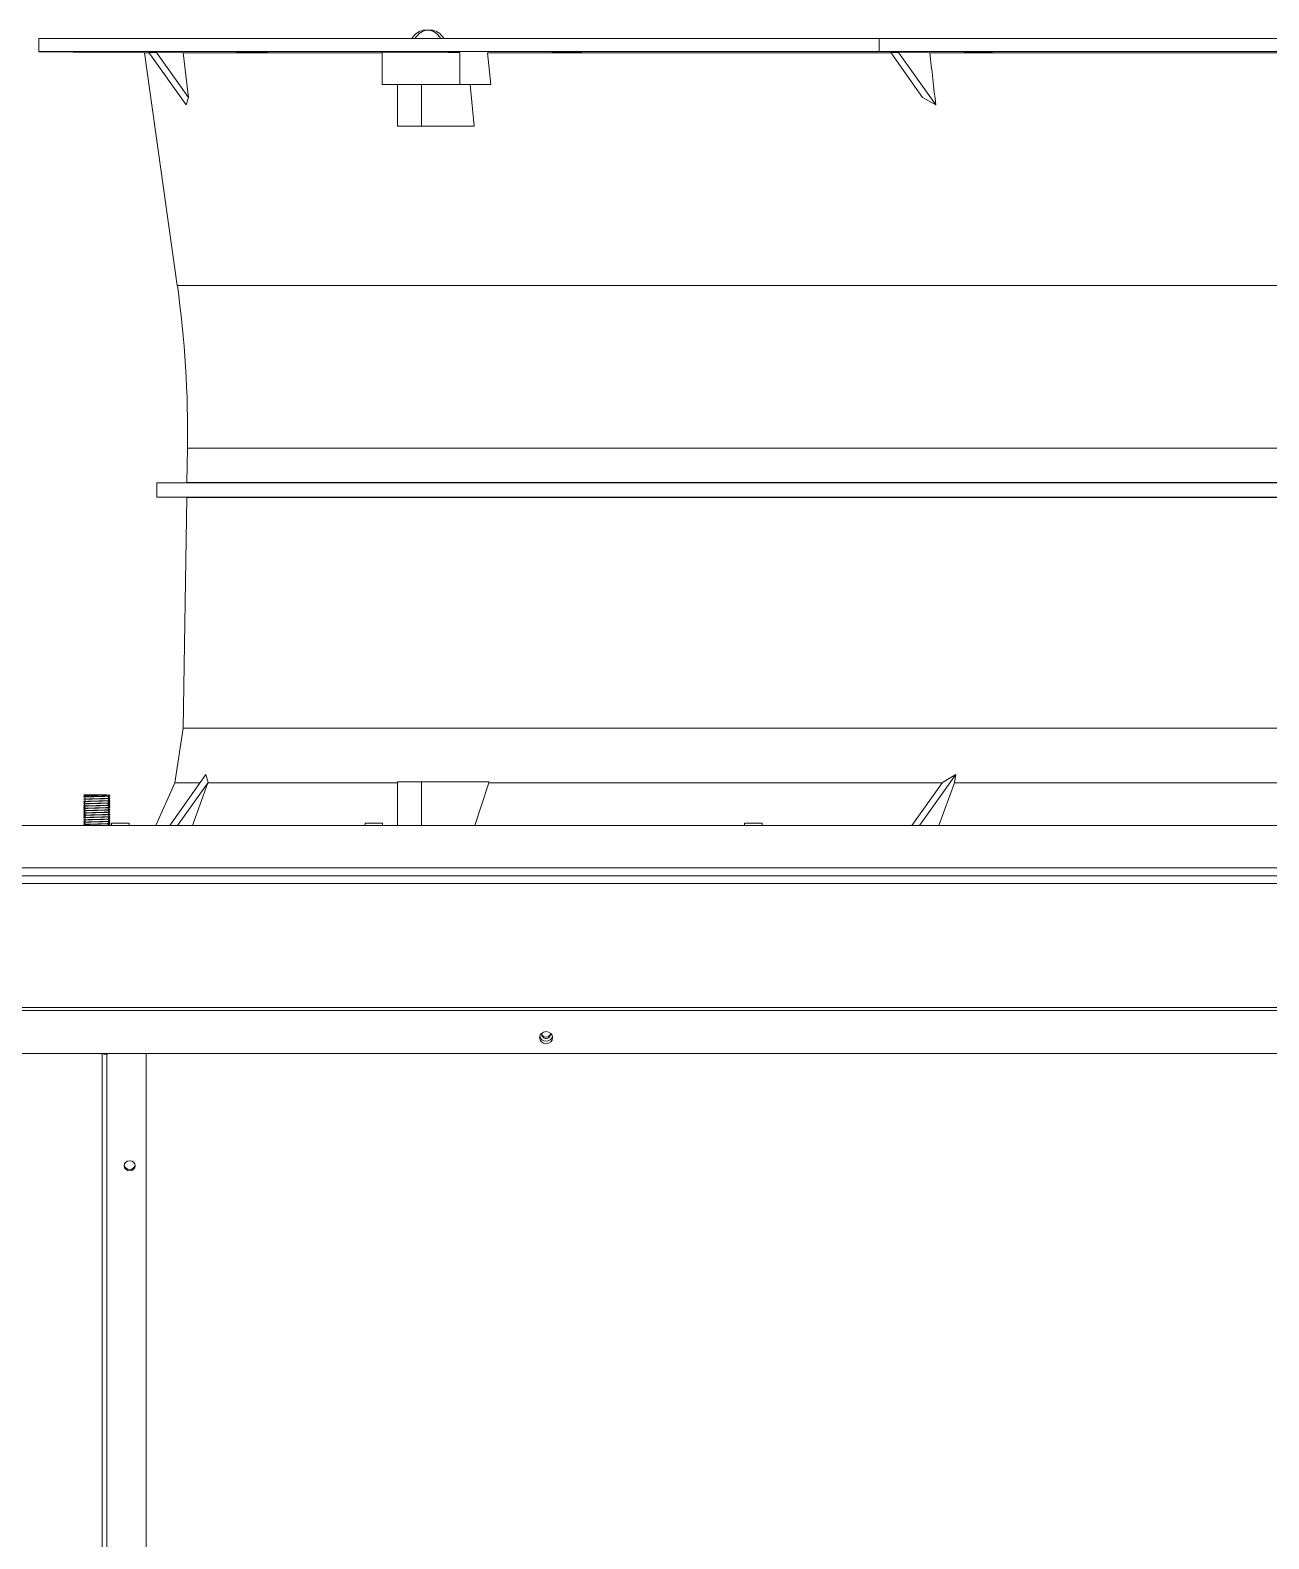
# Model space of a CAD drawing. Header units: millimetres. Extents: x 113490 to 142599, y -20467 to 115.
# Drawn here: x 138215 to 138782, y -6457 to -5766 of the extents above; entities that cross this region are included whole.
import ezdxf

# ---------------------------------------------------------------- set-up
doc = ezdxf.new("R2010")
doc.units = ezdxf.units.MM
doc.layers.add('DV2_0', color=7, linetype='Continuous')

msp = doc.modelspace()

# ---------------------------------------------------------------- linework, layer by layer
at = {"layer": 'DV2_0', "color": 7, "linetype": 'Continuous', "lineweight": 15}
for p, q in [((138396.98, -5766.33), (138395.57, -5766.33)), ((138398.4, -5766.33), (138396.98, -5766.33)), ((138603.36, -5770.18), (138219.04, -5770.18)), ((138219.04, -5770.18), (138219.04, -5776.08)), ((138603.36, -5776.08), (138219.04, -5776.08)), ((138219.04, -5776.26), (138267.39, -5776.68)), ((138236.49, -5776.33), (138238.15, -5776.35)), ((138240.65, -5776.35), (138238.98, -5776.33)), ((138250.95, -5770.18), (138250.95, -5770.12)), ((138269.45, -5776.68), (138267.39, -5776.68)), ((138267.39, -5776.68), (138282.35, -5883.15)), ((138272.89, -5776.55), (138269.34, -5776.53)), ((138286.32, -5800.53), (138269.34, -5776.53)), ((138272.89, -5776.55), (138285.09, -5776.68)), ((138287.42, -5797.09), (138272.89, -5776.55)), ((138287.42, -5797.09), (138285.09, -5776.68)), ((138285.09, -5776.68), (138375.98, -5776.68)), ((138312.25, -5776.33), (138313.66, -5776.35)), ((138320.77, -5776.35), (138319.36, -5776.33)), ((138375.98, -5776.35), (138375.98, -5791.18)), ((138424.3, -5776.68), (138425.76, -5791.18)), ((138424.3, -5776.68), (138608.86, -5776.68)), ((138454.74, -5776.33), (138455.68, -5776.35)), ((138466.32, -5776.35), (138465.38, -5776.33)), ((138603.36, -5770.18), (138897.71, -5770.18)), ((138603.36, -5770.18), (138603.36, -5776.08)), ((138897.71, -5776.08), (138603.36, -5776.08)), ((138612.29, -5776.53), (138608.77, -5776.55)), ((138608.77, -5776.55), (138623.29, -5797.09)), ((138626.52, -5776.68), (138612.29, -5776.53)), ((138612.29, -5776.53), (138629.27, -5800.53)), ((138626.52, -5776.68), (138874.55, -5776.68)), ((138642.26, -5776.33), (138642.59, -5776.35)), ((138655.14, -5776.35), (138654.81, -5776.33)), ((138286.32, -5800.53), (138287.42, -5797.09)), ((138375.98, -5791.18), (138411.57, -5791.18)), ((138382.99, -5810.18), (138382.99, -5791.18)), ((138394.01, -5810.18), (138394.01, -5791.18)), ((138411.57, -5791.18), (138425.76, -5791.18)), ((138416.28, -5791.18), (138418.2, -5810.18)), ((138623.29, -5797.09), (138629.27, -5800.53)), ((138382.99, -5810.18), (138394.01, -5810.18)), ((138394.01, -5810.18), (138418.2, -5810.18)), ((138286.98, -5957.48), (138286.74, -5973.22)), ((138286.74, -5973.22), (138273.04, -5973.34)), ((138273.04, -5973.34), (139228.04, -5973.34)), ((138273.04, -5973.34), (138273.04, -5980.02)), ((139214.33, -5973.22), (138286.74, -5973.22)), ((139228.04, -5980.02), (138273.04, -5980.02)), ((138273.04, -5980.02), (138286.64, -5980.14)), ((138286.64, -5980.14), (138285.04, -6085.69)), ((139214.44, -5980.14), (138286.64, -5980.14)), ((138285.04, -6085.69), (138281.23, -6110.72)), ((138285.04, -6085.69), (139216.04, -6085.69)), ((138278.92, -6130.18), (138295.44, -6106.81)), ((138295.44, -6106.81), (138296.42, -6110.43)), ((138638.39, -6106.81), (138621.86, -6130.18)), ((138632.29, -6110.43), (138638.39, -6106.81)), ((138637.9, -6110.72), (138638.39, -6106.81)), ((138281.23, -6110.72), (138272.48, -6130.18)), ((138292.68, -6110.72), (138281.23, -6110.72)), ((138282.45, -6130.18), (138296.42, -6110.43)), ((138296.38, -6110.72), (138289.23, -6130.18)), ((138296.42, -6110.43), (138296.38, -6110.72)), ((138296.38, -6110.72), (138382.99, -6110.72)), ((138382.99, -6110.18), (138394.01, -6110.18)), ((138382.99, -6110.18), (138382.99, -6130.18)), ((138394.01, -6110.18), (138394.01, -6130.18)), ((138394.01, -6110.18), (138424.84, -6110.18)), ((138418.48, -6130.18), (138424.78, -6110.72)), ((138424.78, -6110.72), (138424.84, -6110.18)), ((138632.26, -6110.72), (138424.78, -6110.72)), ((138632.29, -6110.43), (138618.33, -6130.18)), ((138630.7, -6130.18), (138637.9, -6110.72)), ((138863.18, -6110.72), (138637.9, -6110.72)), ((138239.54, -6116.17), (138239.94, -6116.4)), ((138239.94, -6116.4), (138239.54, -6116.63)), ((138239.54, -6117.16), (138239.54, -6117.21)), ((138239.54, -6117.68), (138239.54, -6117.73)), ((138239.54, -6118.21), (138239.54, -6118.26)), ((138239.54, -6118.73), (138239.54, -6118.78)), ((138240.41, -6118.75), (138239.54, -6119.25)), ((138239.54, -6119.26), (138239.54, -6119.31)), ((138239.54, -6119.78), (138239.54, -6119.83)), ((138239.54, -6120.31), (138239.54, -6120.36)), ((138239.54, -6120.83), (138239.54, -6120.88)), ((138239.54, -6121.36), (138239.54, -6121.41)), ((138250.46, -6116.18), (138239.57, -6116.18)), ((138239.94, -6116.4), (138240.4, -6116.66)), ((138251.53, -6116.63), (138250.67, -6116.13)), ((138251.53, -6117.68), (138250.67, -6117.18)), ((138250.67, -6119.29), (138251.53, -6118.79)), ((138250.67, -6120.34), (138251.53, -6119.84)), ((138251.53, -6120.83), (138250.67, -6120.33)), ((138251.53, -6121.88), (138250.67, -6121.38)), ((138251.13, -6116.4), (138251.53, -6116.17)), ((138251.54, -6117.21), (138251.54, -6117.16)), ((138251.54, -6117.73), (138251.54, -6117.68)), ((138251.54, -6118.26), (138251.54, -6118.21)), ((138251.54, -6118.78), (138251.54, -6118.73)), ((138251.54, -6119.31), (138251.54, -6119.26)), ((138251.54, -6119.83), (138251.54, -6119.78)), ((138251.54, -6120.36), (138251.54, -6120.31)), ((138251.54, -6120.88), (138251.54, -6120.83)), ((138251.54, -6121.41), (138251.54, -6121.36)), ((138239.54, -6121.88), (138239.54, -6121.93)), ((138239.54, -6122.41), (138239.54, -6122.46)), ((138239.54, -6122.93), (138239.54, -6122.98)), ((138240.41, -6122.95), (138239.54, -6123.45)), ((138239.54, -6123.46), (138239.54, -6123.51)), ((138239.54, -6123.98), (138239.54, -6124.03)), ((138240.41, -6124), (138239.54, -6124.5)), ((138239.54, -6124.51), (138239.54, -6124.56)), ((138239.54, -6125.03), (138239.54, -6125.08)), ((138239.54, -6125.56), (138239.54, -6125.61)), ((138239.54, -6126.08), (138239.54, -6126.13)), ((138239.54, -6126.61), (138239.54, -6126.66)), ((138239.54, -6127.13), (138239.54, -6127.18)), ((138240.41, -6127.15), (138239.54, -6127.65)), ((138239.54, -6127.66), (138239.54, -6127.71)), ((138239.54, -6128.18), (138239.54, -6128.23)), ((138240.41, -6128.2), (138239.54, -6128.7)), ((138239.54, -6128.71), (138239.54, -6128.76)), ((138250.67, -6125.59), (138251.53, -6125.09)), ((138251.54, -6126.08), (138250.67, -6125.58)), ((138250.67, -6126.64), (138251.53, -6126.14)), ((138251.54, -6121.93), (138251.54, -6121.88)), ((138251.54, -6122.46), (138251.54, -6122.41)), ((138251.54, -6122.98), (138251.54, -6122.93)), ((138251.54, -6123.51), (138251.54, -6123.46)), ((138251.54, -6124.03), (138251.54, -6123.98)), ((138251.54, -6124.56), (138251.54, -6124.51)), ((138251.54, -6125.08), (138251.54, -6125.03)), ((138251.54, -6125.61), (138251.54, -6125.56)), ((138251.54, -6126.13), (138251.54, -6126.08)), ((138251.54, -6126.66), (138251.54, -6126.61)), ((138251.54, -6127.18), (138251.54, -6127.13)), ((138251.54, -6127.71), (138251.54, -6127.66)), ((138251.54, -6128.23), (138251.54, -6128.18)), ((138251.54, -6128.76), (138251.54, -6128.71)), ((139238.39, -6130.18), (137247.81, -6130.18)), ((138239.54, -6129.23), (138239.54, -6129.28)), ((138239.54, -6129.76), (138239.54, -6129.81)), ((138251.36, -6130.18), (138250.67, -6129.78)), ((138251.54, -6129.28), (138251.54, -6129.23)), ((138251.54, -6129.81), (138251.54, -6129.76)), ((138252.26, -6129.18), (138260.26, -6129.18)), ((138252.26, -6129.18), (138252.26, -6130.18)), ((138260.26, -6130.18), (138260.26, -6129.18)), ((138368.24, -6129.18), (138376.24, -6129.18)), ((138368.24, -6129.18), (138368.24, -6130.18)), ((138376.24, -6130.18), (138376.24, -6129.18)), ((138541.8, -6129.18), (138549.8, -6129.18)), ((138541.8, -6129.18), (138541.8, -6130.18)), ((138549.8, -6130.18), (138549.8, -6129.18)), ((139223.82, -6153.18), (137206.24, -6153.18)), ((139214.03, -6234.47), (137216.03, -6234.47)), ((138248.04, -6234.47), (138248.04, -7261.31)), ((138268.04, -6234.47), (138268.04, -7263.3))]:
    msp.add_line(p, q, dxfattribs=at)
at = {"layer": 'DV2_0', "color": 7, "linetype": 'Continuous', "lineweight": 20}
for p, q in [((138411.57, -5791.18), (138411.57, -5776.53)), ((138282.35, -5883.15), (138934.03, -5883.15)), ((138286.98, -5957.48), (139214.09, -5957.48)), ((137237.81, -6149.58), (139248.39, -6149.58)), ((139220.22, -6156.78), (137209.84, -6156.78)), ((139214.03, -6213.46), (137216.03, -6213.46)), ((139214.03, -6214.85), (137216.03, -6214.85)), ((138250.14, -6234.76), (138250.14, -7262.13))]:
    msp.add_line(p, q, dxfattribs=at)
at = {"layer": 'DV2_0', "color": 7, "linetype": 'Continuous', "lineweight": 15}
for centre, radius, start, end in [((138239.63, -6102.48), 326.14, 88.91525, 90.25903), ((138239.63, -6102.48), 326.14, 88.91525, 90.25903), ((138315.02, -5639.51), 136.89, 267.65023, 271.81816), ((138318.01, -5911.43), 135.15, 87.62052, 91.8421), ((138459.16, -5912.67), 136.48, 87.38789, 92.31018), ((138461.9, -5641.34), 135.15, 267.36269, 272.33328), ((138648.19, -6106.02), 329.75, 88.84966, 91.05247), ((138649.21, -5450.28), 326.14, 268.83721, 271.06444), ((137805.39, -5950.18), 481.65, 359.13132, 8)]:
    msp.add_arc(centre, radius, start, end, dxfattribs=at)
for centre, major_axis, ratio, start_param, end_param in [((138395.57, -5777.33), (0, -11), 0.707107, 3.141593, 4.004805), ((138396.98, -5777.33), (0, -11), 0.707107, 2.278381, 4.004805), ((138398.4, -5777.33), (0, -11), 0.707107, 2.278381, 3.141593), ((196770.81, 7588.41), (-6568.51, -73334.64), 0.795888, -1.316827, -1.316497), ((138451.04, -6225.74), (2, 0), 0.922201, 2.791629, 6.283185), ((138451.04, -6225.74), (2, 0), 0.922201, 0, 0.343187), ((138451.04, -6226.07), (3, 0), 0.922201, 3.352827, 6.071951), ((138451.04, -6225.2), (2, 0), 0.922201, 3.288892, 6.135886), ((138249.4, -6233.45), (1.6, 0), 0.922201, 5.193093, 5.51972), ((138260.54, -6285.24), (2.5, 0), 0.922201, 3.267727, 6.157051)]:
    msp.add_ellipse(centre, major_axis=major_axis, ratio=ratio, start_param=start_param, end_param=end_param, dxfattribs=at)
for centre, major_axis in [((138451.04, -6227.23), (3, 0)), ((138260.54, -6285.82), (2.5, 0))]:
    msp.add_ellipse(centre, major_axis=major_axis, ratio=0.922201, dxfattribs=at)
for points, knots in [([(138231.33, -5776.28), (138231.33, -5776.28), (138231.42, -5776.28), (138231.78, -5776.28), (138232.38, -5776.28), (138233.18, -5776.29), (138234.16, -5776.29), (138235.27, -5776.3), (138236.48, -5776.31), (138237.53, -5776.32), (138238.26, -5776.33), (138238.61, -5776.33), (138238.82, -5776.33), (138238.92, -5776.33), (138238.98, -5776.33)], [0.4374608, 0.4374608, 0.4374608, 0.4374608, 0.5, 0.5625393, 0.6250801, 0.6876236, 0.7501669, 0.8127097, 0.8752538, 0.9377403, 0.9689094, 0.9844651, 0.9906818, 1, 1, 1, 1]), ([(138236.49, -5776.33), (138236.43, -5776.33), (138236.33, -5776.33), (138236.13, -5776.33), (138235.78, -5776.33), (138235.09, -5776.32), (138234.16, -5776.31), (138233.18, -5776.3), (138232.38, -5776.29), (138231.78, -5776.29), (138231.54, -5776.28), (138231.46, -5776.28)], [0, 0, 0, 0, 0.0077647, 0.0155349, 0.0310907, 0.0622597, 0.1247462, 0.1872904, 0.2498332, 0.3123764, 0.37492, 0.37492, 0.37492, 0.37492]), ([(138375.98, -5776.4), (138375.98, -5776.4), (138375.99, -5776.4), (138376.07, -5776.39), (138376.38, -5776.38), (138376.88, -5776.37), (138377.58, -5776.36), (138378.46, -5776.36), (138379.52, -5776.35), (138380.74, -5776.35), (138382.11, -5776.35), (138383.63, -5776.35), (138385.27, -5776.35), (138387.02, -5776.36), (138388.87, -5776.36), (138390.79, -5776.37), (138392.77, -5776.38), (138394.79, -5776.39), (138396.84, -5776.4), (138398.88, -5776.41), (138400.9, -5776.43), (138402.89, -5776.44), (138404.83, -5776.46), (138406.38, -5776.47), (138407.57, -5776.48), (138408.43, -5776.49), (138409.27, -5776.5), (138409.98, -5776.51), (138410.59, -5776.51), (138411.09, -5776.52), (138411.41, -5776.52), (138411.57, -5776.53)], [0.2472901, 0.2472901, 0.2472901, 0.2472901, 0.2494857, 0.2808011, 0.3121159, 0.3434302, 0.3747442, 0.406058, 0.4373719, 0.468686, 0.5000004, 0.5313148, 0.5626289, 0.5939428, 0.6252566, 0.6565706, 0.6878849, 0.7191997, 0.7505151, 0.781831, 0.8131466, 0.8444622, 0.8757776, 0.9070927, 0.9227216, 0.9383362, 0.9538319, 0.96932, 0.9795547, 0.9897779, 1, 1, 1, 1]), ([(138250.14, -6234.76), (138250, -6234.79), (138249.87, -6234.8), (138249.6, -6234.83), (138249.47, -6234.83), (138249.21, -6234.82), (138249.09, -6234.8), (138248.86, -6234.75), (138248.75, -6234.72), (138248.51, -6234.63), (138248.39, -6234.56), (138248.29, -6234.48)], [0, 0, 0, 0, 0.125, 0.125, 0.25, 0.25, 0.375, 0.375, 0.5, 0.5, 0.6837633, 0.6837633, 0.6837633, 0.6837633])]:
    msp.add_open_spline(points, degree=3, knots=knots, dxfattribs=at)
for points, weights, knots in [([(138239.55, -6117.22), (138239.38, -6117.13), (138241.89, -6117.05), (138244.64, -6116.97), (138247.84, -6116.88), (138251.04, -6116.79), (138251.49, -6116.7), (138251.51, -6116.7), (138251.53, -6116.69)], [0.981023741869, 0.876301769548, 1, 0.866025403784, 1, 0.866025403784, 1, 0.991068440336, 0.983327744616], [0.97307593, 0.97307593, 0.97307593, 0.97727273, 0.97727273, 0.98181818, 0.98181818, 0.98636364, 0.98636364, 0.98666666, 0.98666666, 0.98666666]), ([(138239.55, -6118.27), (138239.32, -6118.19), (138241.89, -6118.1), (138244.64, -6118.02), (138247.84, -6117.93), (138251.04, -6117.84), (138251.49, -6117.75), (138251.52, -6117.75), (138251.53, -6117.74)], [0.985354788078, 0.873799063844, 1, 0.866025403784, 1, 0.866025403784, 1, 0.989077344865, 0.979935689988], [0.94571829, 0.94571829, 0.94571829, 0.95, 0.95, 0.95454545, 0.95454545, 0.95909091, 0.95909091, 0.95946149, 0.95946149, 0.95946149]), ([(138239.54, -6119.25), (138239.64, -6119.18), (138241.89, -6119.1), (138244.64, -6119.02), (138247.84, -6118.93), (138251.04, -6118.84), (138251.49, -6118.75), (138251.56, -6118.74), (138251.53, -6118.72)], [0.96362077099, 0.887731890844, 1, 0.866025403784, 1, 0.866025403784, 1, 0.975275627341, 0.959676784755], [0.92228585, 0.92228585, 0.92228585, 0.92599862, 0.92599862, 0.93042923, 0.93042923, 0.93485985, 0.93485985, 0.9356775, 0.9356775, 0.9356775]), ([(138239.54, -6120.3), (138239.68, -6120.22), (138241.89, -6120.15), (138244.64, -6120.07), (138247.84, -6119.98), (138251.04, -6119.89), (138251.49, -6119.8), (138251.55, -6119.79), (138251.53, -6119.78)], [0.96099101927, 0.889720763997, 1, 0.866025403784, 1, 0.866025403784, 1, 0.978249308897, 0.963561039728], [0.89576793, 0.89576793, 0.89576793, 0.89941493, 0.89941493, 0.90384554, 0.90384554, 0.90827616, 0.90827616, 0.90899546, 0.90899546, 0.90899546]), ([(138239.55, -6120.37), (138239.36, -6120.29), (138241.89, -6120.2), (138244.64, -6120.12), (138247.84, -6120.03), (138251.04, -6119.94), (138251.49, -6119.85), (138251.52, -6119.85), (138251.53, -6119.84)], [0.982557147762, 0.875403253317, 1, 0.866025403784, 1, 0.866025403784, 1, 0.988539118275, 0.979039083062], [0.89122726, 0.89122726, 0.89122726, 0.89545455, 0.89545455, 0.9, 0.9, 0.90454545, 0.90454545, 0.9049343, 0.9049343, 0.9049343]), ([(138239.54, -6121.42), (138239.41, -6121.33), (138241.89, -6121.25), (138244.64, -6121.17), (138247.84, -6121.08), (138250.77, -6121), (138251.41, -6120.92)], [0.978800419938, 0.877630434709, 1, 0.866025403784, 1, 0.875816503798, 0.981848901722], [0.8640301, 0.8640301, 0.8640301, 0.86818182, 0.86818182, 0.87272727, 0.87272727, 0.87694054, 0.87694054, 0.87694054]), ([(138239.55, -6117.15), (138239.72, -6117.07), (138241.89, -6117), (138244.64, -6116.92), (138247.84, -6116.83), (138251.04, -6116.74), (138251.49, -6116.65), (138251.55, -6116.64), (138251.53, -6116.63)], [0.958733248429, 0.891504269997, 1, 0.866025403784, 1, 0.866025403784, 1, 0.978064350667, 0.963311745362], [0.97557799, 0.97557799, 0.97557799, 0.979166, 0.979166, 0.98359662, 0.98359662, 0.98802723, 0.98802723, 0.98875266, 0.98875266, 0.98875266]), ([(138239.55, -6118.2), (138239.69, -6118.12), (138241.89, -6118.05), (138244.64, -6117.97), (138247.84, -6117.88), (138251.04, -6117.79), (138251.49, -6117.7), (138251.56, -6117.69), (138251.53, -6117.68)], [0.960741831868, 0.889913983861, 1, 0.866025403784, 1, 0.866025403784, 1, 0.975613279452, 0.96010454258], [0.9489417, 0.9489417, 0.9489417, 0.95258231, 0.95258231, 0.95701293, 0.95701293, 0.96144354, 0.96144354, 0.96225002, 0.96225002, 0.96225002]), ([(138239.55, -6121.35), (138239.72, -6121.27), (138241.89, -6121.2), (138244.64, -6121.12), (138247.84, -6121.03), (138251.04, -6120.94), (138251.49, -6120.85), (138251.55, -6120.84), (138251.53, -6120.83)], [0.958902389777, 0.891368011471, 1, 0.866025403784, 1, 0.866025403784, 1, 0.97862403212, 0.96406923804], [0.86923871, 0.86923871, 0.86923871, 0.87283123, 0.87283123, 0.87726185, 0.87726185, 0.88169246, 0.88169246, 0.88239938, 0.88239938, 0.88239938]), ([(138239.56, -6119.3), (138239.76, -6119.22), (138241.89, -6119.15), (138244.64, -6119.07), (138247.84, -6118.98), (138251.04, -6118.89), (138251.49, -6118.8), (138251.52, -6118.8), (138251.53, -6118.79)], [0.956649794821, 0.893220931506, 1, 0.866025403784, 1, 0.866025403784, 1, 0.988298780898, 0.978641509415], [0.9191045, 0.9191045, 0.9191045, 0.92272727, 0.92272727, 0.92727273, 0.92727273, 0.93181818, 0.93181818, 0.93221518, 0.93221518, 0.93221518]), ([(138240.41, -6116.67), (138240.28, -6116.58), (138242.41, -6116.5), (138244.77, -6116.42), (138247.5, -6116.33), (138249.76, -6116.26), (138250.46, -6116.18)], [0.979709491335, 0.877083355793, 1, 0.866025403784, 1, 0.886847543423, 0.964828014894], [0.98760552, 0.98760552, 0.98760552, 0.99172257, 0.99172257, 0.99621, 0.99621, 1, 1, 1]), ([(138239.54, -6122.47), (138239.42, -6122.38), (138241.89, -6122.3), (138244.64, -6122.22), (138247.84, -6122.13), (138251.04, -6122.04), (138251.49, -6121.95), (138251.51, -6121.95), (138251.52, -6121.95)], [0.97773006412, 0.878281583923, 1, 0.866025403784, 1, 0.866025403784, 1, 0.992190992635, 0.985292316001], [0.83677946, 0.83677946, 0.83677946, 0.84090909, 0.84090909, 0.84545455, 0.84545455, 0.85, 0.85, 0.85026494, 0.85026494, 0.85026494]), ([(138239.54, -6123.45), (138239.64, -6123.38), (138241.89, -6123.3), (138244.64, -6123.22), (138247.84, -6123.13), (138251.04, -6123.04), (138251.49, -6122.95), (138251.56, -6122.94), (138251.53, -6122.92)], [0.963528278106, 0.887800358436, 1, 0.866025403784, 1, 0.866025403784, 1, 0.975170849879, 0.95954473844], [0.81595334, 0.81595334, 0.81595334, 0.81966385, 0.81966385, 0.82409446, 0.82409446, 0.82852508, 0.82852508, 0.82934619, 0.82934619, 0.82934619]), ([(138239.54, -6123.52), (138239.41, -6123.43), (138241.89, -6123.35), (138244.64, -6123.27), (138247.84, -6123.18), (138250.71, -6123.1), (138251.39, -6123.02)], [0.978572191393, 0.877768633389, 1, 0.866025403784, 1, 0.877814471071, 0.978496618573], [0.80948933, 0.80948933, 0.80948933, 0.81363636, 0.81363636, 0.81818182, 0.81818182, 0.8223273, 0.8223273, 0.8223273]), ([(138239.54, -6124.5), (138239.67, -6124.43), (138241.89, -6124.35), (138244.64, -6124.27), (138247.84, -6124.18), (138251.04, -6124.09), (138251.49, -6124), (138251.55, -6123.99), (138251.53, -6123.98)], [0.961899223726, 0.889023725439, 1, 0.866025403784, 1, 0.866025403784, 1, 0.977330969723, 0.962333318174], [0.78941011, 0.78941011, 0.78941011, 0.79308016, 0.79308016, 0.79751077, 0.79751077, 0.80194139, 0.80194139, 0.80269106, 0.80269106, 0.80269106]), ([(138239.55, -6124.57), (138239.36, -6124.49), (138241.89, -6124.4), (138244.64, -6124.32), (138247.84, -6124.23), (138251.04, -6124.14), (138251.49, -6124.05), (138251.51, -6124.05), (138251.53, -6124.04)], [0.982388332567, 0.875501484802, 1, 0.866025403784, 1, 0.866025403784, 1, 0.990550869517, 0.982434619586], [0.78213968, 0.78213968, 0.78213968, 0.78636364, 0.78636364, 0.79090909, 0.79090909, 0.79545455, 0.79545455, 0.79577513, 0.79577513, 0.79577513]), ([(138239.55, -6125.62), (138239.31, -6125.54), (138241.89, -6125.45), (138244.64, -6125.37), (138247.84, -6125.28), (138251.04, -6125.19), (138251.49, -6125.1), (138251.52, -6125.1), (138251.53, -6125.09)], [0.985845813824, 0.873521968001, 1, 0.866025403784, 1, 0.866025403784, 1, 0.988645200648, 0.979215116459], [0.7547998, 0.7547998, 0.7547998, 0.75909091, 0.75909091, 0.76363636, 0.76363636, 0.76818182, 0.76818182, 0.76856706, 0.76856706, 0.76856706]), ([(138239.55, -6126.67), (138239.32, -6126.59), (138241.89, -6126.5), (138244.64, -6126.42), (138247.84, -6126.33), (138251.04, -6126.24), (138251.49, -6126.15), (138251.52, -6126.15), (138251.53, -6126.14)], [0.985117216521, 0.873933596837, 1, 0.866025403784, 1, 0.866025403784, 1, 0.988269322338, 0.978592896785], [0.72754103, 0.72754103, 0.72754103, 0.73181818, 0.73181818, 0.73636364, 0.73636364, 0.74090909, 0.74090909, 0.74130709, 0.74130709, 0.74130709]), ([(138239.54, -6127.65), (138239.65, -6127.58), (138241.89, -6127.5), (138244.64, -6127.42), (138247.84, -6127.33), (138251.04, -6127.24), (138251.49, -6127.15), (138251.56, -6127.14), (138251.53, -6127.12)], [0.962997850215, 0.888195026032, 1, 0.866025403784, 1, 0.866025403784, 1, 0.975305323306, 0.959714268854], [0.70963163, 0.70963163, 0.70963163, 0.71332908, 0.71332908, 0.71775969, 0.71775969, 0.72219031, 0.72219031, 0.72300698, 0.72300698, 0.72300698]), ([(138239.55, -6127.72), (138239.37, -6127.63), (138241.89, -6127.55), (138244.64, -6127.47), (138247.84, -6127.38), (138251.04, -6127.29), (138251.49, -6127.2), (138251.52, -6127.2), (138251.53, -6127.19)], [0.981502317943, 0.876019821938, 1, 0.866025403784, 1, 0.866025403784, 1, 0.988808324001, 0.979486459372], [0.70033909, 0.70033909, 0.70033909, 0.70454545, 0.70454545, 0.70909091, 0.70909091, 0.71363636, 0.71363636, 0.71401607, 0.71401607, 0.71401607]), ([(138239.54, -6128.7), (138239.65, -6128.63), (138241.89, -6128.55), (138244.64, -6128.47), (138247.84, -6128.38), (138251.04, -6128.29), (138251.49, -6128.2), (138251.56, -6128.19), (138251.53, -6128.18)], [0.962723643701, 0.888400419771, 1, 0.866025403784, 1, 0.866025403784, 1, 0.976336559166, 0.961032291606], [0.68305473, 0.68305473, 0.68305473, 0.68674539, 0.68674539, 0.691176, 0.691176, 0.69560662, 0.69560662, 0.69638918, 0.69638918, 0.69638918]), ([(138239.54, -6128.77), (138239.42, -6128.68), (138241.89, -6128.6), (138244.64, -6128.52), (138247.84, -6128.43), (138250.75, -6128.35), (138251.41, -6128.27)], [0.97816099858, 0.878018498477, 1, 0.866025403784, 1, 0.876523023233, 0.980649849308], [0.67313417, 0.67313417, 0.67313417, 0.67727273, 0.67727273, 0.68181818, 0.68181818, 0.68600748, 0.68600748, 0.68600748]), ([(138239.55, -6122.4), (138239.71, -6122.32), (138241.89, -6122.25), (138244.64, -6122.17), (138247.84, -6122.08), (138251.04, -6121.99), (138251.49, -6121.9), (138251.56, -6121.89), (138251.53, -6121.88)], [0.959674420954, 0.890751649813, 1, 0.866025403784, 1, 0.866025403784, 1, 0.976071131861, 0.960690014513], [0.84263464, 0.84263464, 0.84263464, 0.84624754, 0.84624754, 0.85067816, 0.85067816, 0.85510877, 0.85510877, 0.85590011, 0.85590011, 0.85590011]), ([(138239.55, -6125.55), (138239.72, -6125.47), (138241.89, -6125.4), (138244.64, -6125.32), (138247.84, -6125.23), (138251.04, -6125.14), (138251.49, -6125.05), (138251.55, -6125.04), (138251.53, -6125.03)], [0.959041288237, 0.891256448794, 1, 0.866025403784, 1, 0.866025403784, 1, 0.978974024204, 0.964547682528], [0.76290025, 0.76290025, 0.76290025, 0.76649646, 0.76649646, 0.77092708, 0.77092708, 0.77535769, 0.77535769, 0.77605304, 0.77605304, 0.77605304]), ([(138239.55, -6126.6), (138239.72, -6126.52), (138241.89, -6126.45), (138244.64, -6126.37), (138247.84, -6126.28), (138251.04, -6126.19), (138251.49, -6126.1), (138251.56, -6126.09), (138251.53, -6126.08)], [0.959006089549, 0.891284692021, 1, 0.866025403784, 1, 0.866025403784, 1, 0.976699918642, 0.961504266133], [0.73631749, 0.73631749, 0.73631749, 0.73991277, 0.73991277, 0.74434339, 0.74434339, 0.748774, 0.748774, 0.74954455, 0.74954455, 0.74954455]), ([(138239.54, -6129.82), (138239.42, -6129.73), (138241.89, -6129.65), (138244.64, -6129.57), (138247.84, -6129.48), (138251.04, -6129.39), (138251.49, -6129.3), (138251.51, -6129.3), (138251.52, -6129.3)], [0.97773669785, 0.878277524449, 1, 0.866025403784, 1, 0.866025403784, 1, 0.992384050231, 0.985633976419], [0.64587023, 0.64587023, 0.64587023, 0.65, 0.65, 0.65454545, 0.65454545, 0.65909091, 0.65909091, 0.6593493, 0.6593493, 0.6593493]), ([(138239.55, -6129.75), (138239.71, -6129.67), (138241.89, -6129.6), (138244.64, -6129.52), (138247.84, -6129.43), (138251.04, -6129.34), (138251.49, -6129.25), (138251.55, -6129.24), (138251.53, -6129.23)], [0.959478114394, 0.890907518402, 1, 0.866025403784, 1, 0.866025403784, 1, 0.979048937164, 0.964650564858], [0.65655394, 0.65655394, 0.65655394, 0.66016169, 0.66016169, 0.66459231, 0.66459231, 0.66902293, 0.66902293, 0.66971579, 0.66971579, 0.66971579])]:
    msp.add_rational_spline(points, weights, degree=2, knots=knots, dxfattribs=at)
for points in [[(138240.41, -6117.7), (138240.12, -6117.87), (138239.83, -6118.03), (138239.54, -6118.2)], [(138240.41, -6119.8), (138240.12, -6119.97), (138239.83, -6120.14), (138239.54, -6120.3)], [(138240.41, -6116.65), (138240.13, -6116.82), (138239.84, -6116.98), (138239.55, -6117.15)], [(138240.41, -6120.85), (138240.13, -6121.02), (138239.84, -6121.18), (138239.55, -6121.35)], [(138250.66, -6117.19), (138250.95, -6117.03), (138251.24, -6116.86), (138251.53, -6116.69)], [(138250.66, -6118.24), (138250.95, -6118.07), (138251.24, -6117.91), (138251.53, -6117.74)], [(138251.53, -6118.73), (138251.24, -6118.56), (138250.95, -6118.39), (138250.66, -6118.22)], [(138251.53, -6119.77), (138251.24, -6119.61), (138250.95, -6119.44), (138250.66, -6119.27)], [(138250.66, -6121.39), (138250.95, -6121.23), (138251.24, -6121.06), (138251.53, -6120.89)], [(138240.41, -6121.9), (138240.12, -6122.07), (138239.83, -6122.23), (138239.55, -6122.4)], [(138240.41, -6125.05), (138240.12, -6125.22), (138239.84, -6125.38), (138239.55, -6125.55)], [(138240.41, -6126.1), (138240.13, -6126.27), (138239.84, -6126.43), (138239.55, -6126.6)], [(138250.66, -6122.45), (138250.95, -6122.28), (138251.23, -6122.11), (138251.52, -6121.94)], [(138251.53, -6122.93), (138251.24, -6122.76), (138250.95, -6122.59), (138250.66, -6122.42)], [(138250.66, -6123.5), (138250.95, -6123.33), (138251.23, -6123.16), (138251.52, -6122.99)], [(138251.53, -6123.97), (138251.24, -6123.81), (138250.95, -6123.64), (138250.66, -6123.47)], [(138250.66, -6124.54), (138250.95, -6124.38), (138251.24, -6124.21), (138251.53, -6124.04)], [(138251.53, -6127.13), (138251.24, -6126.96), (138250.95, -6126.79), (138250.66, -6126.63)], [(138251.53, -6128.17), (138251.24, -6128.01), (138250.95, -6127.84), (138250.66, -6127.67)], [(138250.66, -6128.74), (138250.95, -6128.58), (138251.24, -6128.41), (138251.53, -6128.24)], [(138251.53, -6129.23), (138251.24, -6129.06), (138250.95, -6128.89), (138250.66, -6128.72)], [(138251.53, -6125.03), (138251.24, -6124.86), (138250.95, -6124.69), (138250.67, -6124.53)], [(138250.67, -6127.69), (138250.95, -6127.52), (138251.24, -6127.36), (138251.53, -6127.19)], [(138240.41, -6129.25), (138240.12, -6129.42), (138239.83, -6129.58), (138239.55, -6129.75)], [(138250.66, -6129.8), (138250.94, -6129.63), (138251.23, -6129.46), (138251.52, -6129.3)]]:
    msp.add_open_spline(points, degree=3, dxfattribs=at)
for points, weights in [([(138239.54, -6119.78), (138239.54, -6119.75), (138239.99, -6119.72)], [0.970044874606, 0.933012701892, 0.933012701892]), ([(138239.54, -6119.84), (138239.49, -6119.81), (138239.99, -6119.77)], [0.978317334394, 0.933012701892, 0.933012701892]), ([(138239.54, -6120.83), (138239.54, -6120.8), (138239.99, -6120.77)], [0.970044874606, 0.933012701892, 0.933012701892]), ([(138239.54, -6121.88), (138239.54, -6121.85), (138239.99, -6121.82)], [0.970044874606, 0.933012701892, 0.933012701892]), ([(138239.55, -6121.95), (138239.45, -6121.91), (138239.99, -6121.87)], [0.985638688789, 0.933012701892, 0.933012701892]), ([(138239.54, -6122.93), (138239.54, -6122.9), (138239.99, -6122.87)], [0.970044874606, 0.933012701892, 0.933012701892]), ([(138239.54, -6123.98), (138239.54, -6123.95), (138239.99, -6123.92)], [0.970044874606, 0.933012701892, 0.933012701892]), ([(138239.55, -6124.04), (138239.47, -6124.01), (138239.99, -6123.97)], [0.982032065383, 0.933012701892, 0.933012701892]), ([(138239.54, -6125.03), (138239.54, -6125), (138239.99, -6124.97)], [0.970044874606, 0.933012701892, 0.933012701892]), ([(138239.54, -6125.09), (138239.49, -6125.06), (138239.99, -6125.02)], [0.97842791811, 0.933012701892, 0.933012701892]), ([(138239.54, -6126.08), (138239.54, -6126.05), (138239.99, -6126.02)], [0.970044874606, 0.933012701892, 0.933012701892]), ([(138239.54, -6126.14), (138239.49, -6126.11), (138239.99, -6126.07)], [0.97772003052, 0.933012701892, 0.933012701892]), ([(138239.54, -6128.18), (138239.54, -6128.15), (138239.99, -6128.12)], [0.970044874606, 0.933012701892, 0.933012701892]), ([(138239.54, -6129.23), (138239.54, -6129.2), (138239.99, -6129.17)], [0.970044874606, 0.933012701892, 0.933012701892]), ([(138239.55, -6129.3), (138239.45, -6129.26), (138239.99, -6129.22)], [0.985976840171, 0.933012701892, 0.933012701892])]:
    msp.add_rational_spline(points, weights, degree=2, dxfattribs=at)

doc.saveas('drawing.dxf')
